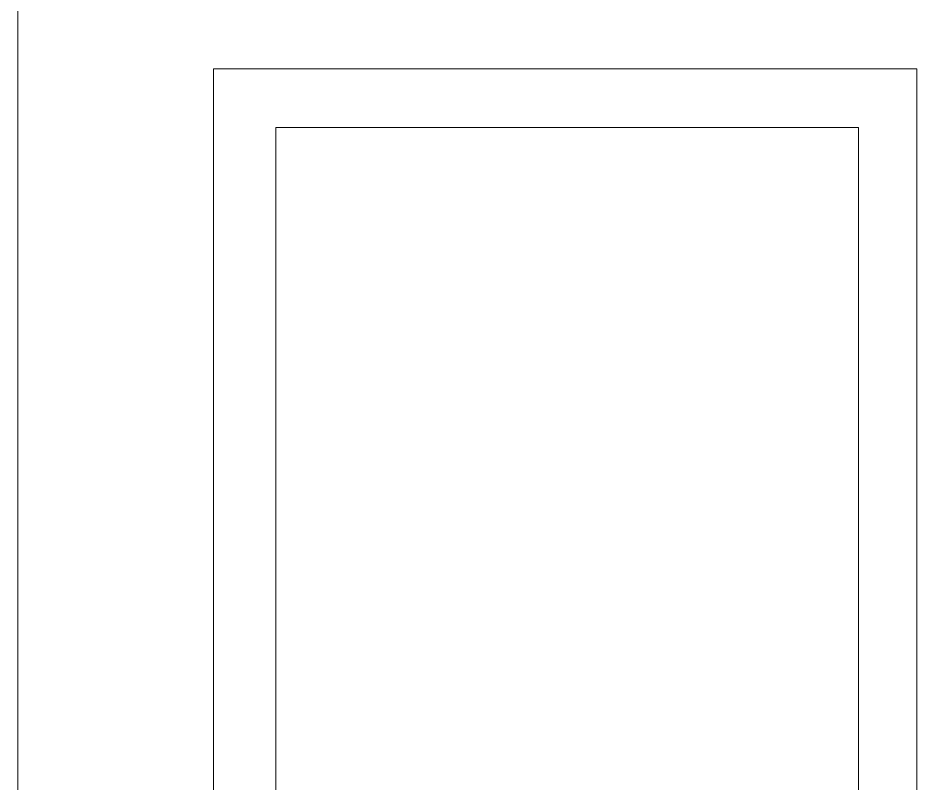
# Model space of a CAD drawing. Header units: metres. Extents: x 12.2 to 77.2, y 18.8 to 35.5.
# Drawn here: x 63.339 to 64.508, y 21.962 to 22.956 of the extents above; entities that cross this region are included whole.
import ezdxf

# ---------------------------------------------------------------- set-up
doc = ezdxf.new("R2010")
doc.units = ezdxf.units.M
doc.layers.add('0inne_gulv', color=7, linetype='Continuous', lineweight=13)

# ---------------------------------------------------------------- blocks, each defined once
blk = doc.blocks.new('One bedroom house bk')
for p, q in [((-8.4655, -1.5222), (-8.4655, 0.118)), ((-8.2115, -0.4916), (-7.2971, -0.4916)), ((-8.2115, -2.6252), (-8.2115, -0.4916)), ((-7.2971, -0.4916), (-7.2971, -2.6252)), ((-7.3733, -0.5678), (-8.1305, -0.5678)), ((-8.1305, -0.5678), (-8.1305, -1.6092)), ((-7.3733, -1.6092), (-7.3733, -0.5678))]:
    blk.add_line(p, q)

msp = doc.modelspace()

# ---------------------------------------------------------------- block references
at = {"layer": '0inne_gulv'}
msp.add_blockref('One bedroom house bk', (71.8047, 23.3818), dxfattribs=at)

doc.saveas('drawing.dxf')
